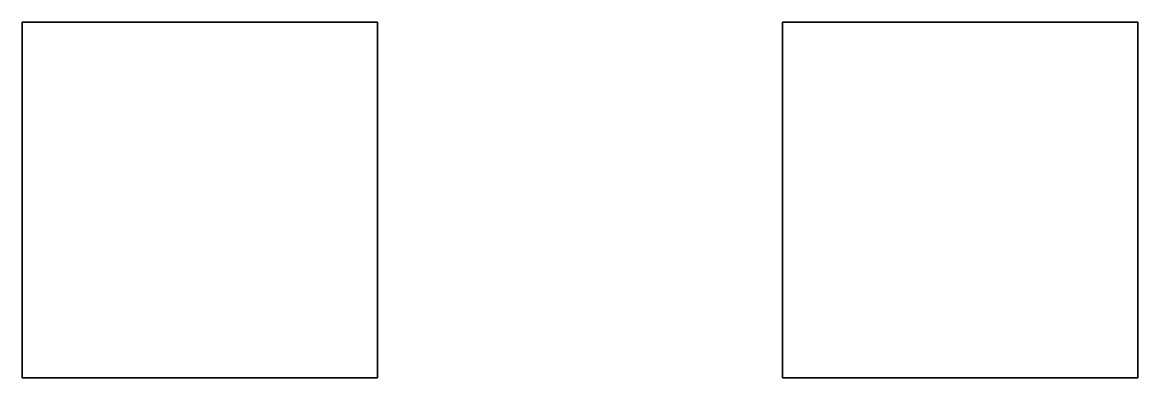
# Model space of a CAD drawing. Header units: millimetres. Extents: x -16.8 to 16.8, y -10.4 to 28.8.
# Drawn here: x 2 to 5.14, y 27.76 to 28.76 of the extents above; entities that cross this region are included whole.
import ezdxf

# ---------------------------------------------------------------- set-up
doc = ezdxf.new("R2010")
doc.units = ezdxf.units.MM

msp = doc.modelspace()

# ---------------------------------------------------------------- linework, layer by layer
for points in [[(3, 28.76), (3, 27.76), (2, 27.76), (2, 28.76)], [(2, 28.76), (2, 27.76), (3, 27.76), (3, 28.76)], [(5.14, 28.76, 1), (5.14, 28.76), (4.14, 28.76), (4.14, 28.76, 1)], [(5.14, 28.76), (5.14, 27.76), (4.14, 27.76), (4.14, 28.76)], [(4.14, 28.76), (4.14, 27.76), (4.14, 27.76, 1), (4.14, 28.76, 1)], [(4.14, 28.76, 1), (4.14, 27.76, 1), (5.14, 27.76, 1), (5.14, 28.76, 1)], [(5.14, 27.76, 1), (5.14, 27.76), (5.14, 28.76), (5.14, 28.76, 1)], [(4.14, 27.76, 1), (4.14, 27.76), (5.14, 27.76), (5.14, 27.76, 1)]]:
    msp.add_3dface(points)

doc.saveas('drawing.dxf')
